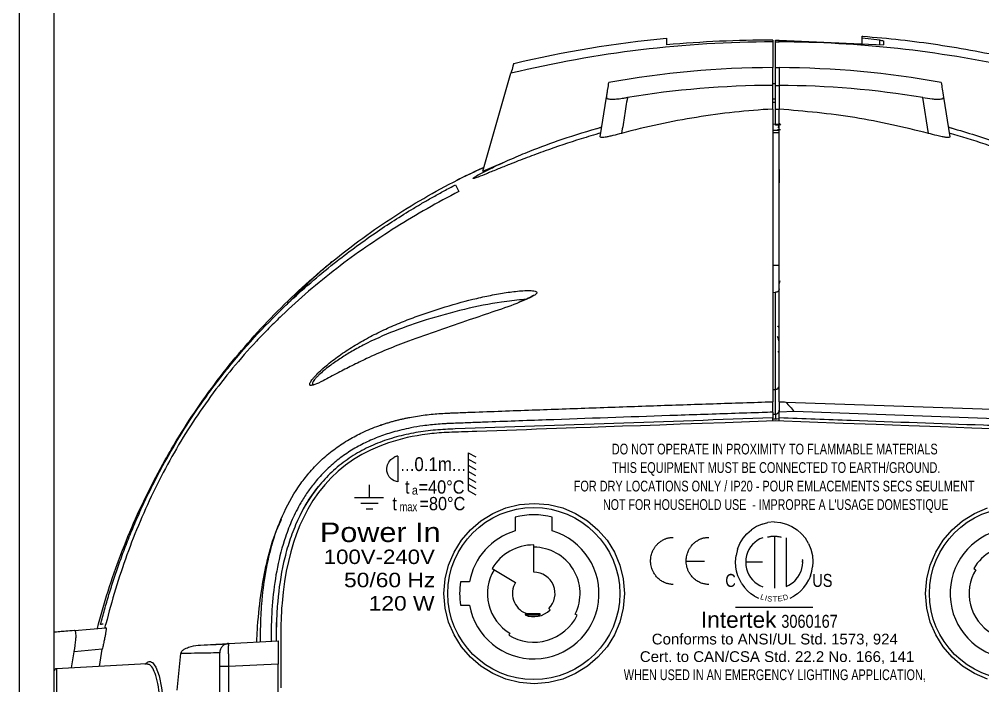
# Model space of a CAD drawing. Header units: inches. Extents: x 0.7 to 44.2, y 3.2 to 34.6.
# Drawn here: x 1 to 6.2, y 12.94 to 16.54 of the extents above; entities that cross this region are included whole.
import ezdxf

# ---------------------------------------------------------------- set-up
doc = ezdxf.new("R2010")
doc.units = ezdxf.units.IN
doc.header["$MEASUREMENT"] = 0
doc.layers.add('LABEL', color=2, linetype='Continuous')
doc.styles.add('Arial', font='arial.ttf')

msp = doc.modelspace()

# ---------------------------------------------------------------- linework, layer by layer
for p, q in [((0.9998, 18.7806), (0.9998, 11.9251)), ((1.1868, 18.7806), (1.1868, 12.6442)), ((5.6445, 16.4279), (5.5493, 16.4382)), ((5.5493, 16.4076), (5.5493, 16.4382)), ((5.0668, 16.4184), (5.0668, 16.2797)), ((5.0818, 16.4278), (5.1018, 16.4278)), ((5.0818, 16.4184), (5.1018, 16.4184)), ((5.0818, 16.2796), (5.0818, 16.4184)), ((5.1018, 16.4278), (5.6643, 16.4024)), ((5.1018, 16.4184), (5.1018, 16.4278)), ((5.6445, 16.4033), (5.6445, 16.4279)), ((5.0818, 16.2796), (5.1018, 16.2796)), ((3.5021, 15.7206), (3.6536, 16.2489)), ((5.0818, 16.1918), (5.0668, 16.1918)), ((5.0818, 16.1917), (5.0668, 16.1916)), ((5.0668, 16.0558), (5.0668, 16.1834)), ((5.0818, 16.1834), (5.1018, 16.1834)), ((5.0818, 16.0552), (5.0818, 16.1834)), ((5.1018, 16.1834), (5.1018, 16.0552)), ((4.1356, 15.9055), (4.1696, 16.1198)), ((5.0668, 16.1111), (5.0818, 16.1112)), ((5.0818, 16.0919), (5.0668, 16.0918)), ((5.9075, 15.9245), (5.8763, 16.1182)), ((5.9889, 16.1198), (6.0229, 15.9053)), ((5.0818, 16.0552), (5.1018, 16.0552)), ((5.0818, 15.974), (5.0818, 16.0552)), ((5.0668, 15.9751), (5.0818, 15.9752)), ((5.0818, 15.974), (5.1018, 15.9742)), ((5.1018, 15.9692), (5.0818, 15.969)), ((5.1036, 15.9784), (5.1053, 15.9761)), ((5.1099, 15.9681), (5.1051, 15.9764)), ((4.1198, 15.9513), (4.1441, 15.9592)), ((5.0668, 15.9421), (5.1018, 15.9424)), ((5.0668, 15.9421), (5.1018, 15.9424)), ((5.0668, 15.9286), (5.1018, 15.9289)), ((5.0668, 15.9286), (5.1018, 15.9289)), ((5.0939, 15.9459), (5.0931, 15.9423)), ((5.0939, 15.9459), (5.1088, 15.9459)), ((6.0144, 15.9591), (6.0339, 15.9527)), ((3.5021, 15.7206), (3.6209, 15.7706)), ((5.1018, 15.7294), (5.1018, 15.6579)), ((5.0668, 15.2127), (5.1018, 15.213)), ((5.106, 15.1282), (5.1018, 15.1139)), ((5.0668, 15.0662), (5.0821, 15.0665)), ((5.094, 14.7476), (5.0996, 14.7412)), ((2.5902, 14.5686), (2.5904, 14.5686)), ((5.0668, 14.5423), (5.0821, 14.5425)), ((5.0668, 14.4189), (5.0668, 14.4756)), ((5.1018, 14.4752), (5.1018, 14.4199)), ((5.0668, 14.4189), (5.0668, 14.3883)), ((5.0668, 14.409), (5.0821, 14.4092)), ((5.1823, 14.4225), (5.1018, 14.4199)), ((5.1018, 14.3879), (5.1018, 14.4199)), ((6.8324, 14.3632), (5.1823, 14.4225)), ((5.0668, 14.3712), (5.0668, 14.3883)), ((5.0668, 14.3754), (5.0668, 14.384)), ((5.0821, 14.3809), (5.0668, 14.3807)), ((5.1018, 14.3708), (5.1018, 14.3879)), ((2.9558, 14.35), (2.9497, 14.3497)), ((2.9497, 14.3483), (2.9497, 14.3497)), ((3.6768, 13.8531), (3.6768, 13.778)), ((3.8768, 13.778), (3.8768, 13.8531)), ((3.7768, 13.69), (3.7768, 13.7025)), ((3.7768, 13.555), (3.7768, 13.69)), ((3.5517, 13.5751), (3.5624, 13.5686)), ((3.552, 13.5757), (3.6785, 13.4997)), ((6.1517, 13.5751), (6.1624, 13.5686)), ((3.4298, 13.5025), (3.3817, 13.5025)), ((3.3817, 13.3775), (3.4298, 13.3775)), ((3.7333, 13.3335), (3.7298, 13.3242)), ((3.7301, 13.325), (3.8118, 13.325)), ((3.8118, 13.33), (3.732, 13.33)), ((3.8118, 13.325), (3.8118, 13.33)), ((3.8648, 13.3512), (3.8577, 13.3583)), ((4.0115, 13.3226), (4.0004, 13.3282)), ((1.297, 13.2404), (1.4668, 13.2552)), ((1.4668, 13.2552), (1.4621, 13.2548)), ((3.6481, 13.2256), (3.6417, 13.2149)), ((2.1147, 13.1673), (2.1156, 13.1675)), ((2.1291, 13.1702), (2.3968, 13.1842)), ((1.282, 13.0384), (1.2961, 13.1257)), ((1.4481, 13.1394), (1.2961, 13.1257)), ((1.4327, 13.0463), (1.4481, 13.1394)), ((1.8512, 12.9179), (1.8726, 13.1164)), ((1.6873, 13.0596), (1.201, 13.0341)), ((1.6776, 13.0591), (1.6897, 13.0673)), ((2.3968, 13.0594), (2.1291, 13.0453)), ((2.3968, 11.5574), (2.3968, 13.0594)), ((1.201, 13.0341), (1.201, 12.3084)), ((2.0818, 11.5715), (2.0818, 13.0453)), ((2.1291, 13.0453), (2.1291, 11.5715))]:
    msp.add_line(p, q)
at = {"flags": 128}
msp.add_lwpolyline([(1.7186, 13.0669), (1.7377, 13.0418), (1.7543, 12.9952), (1.7674, 12.9308), (1.778, 12.8466), (1.7857, 12.7496), (1.7914, 12.6371), (1.7949, 12.5184), (1.7968, 12.3903), (1.7971, 12.3084)], dxfattribs=at)
for centre in [(3.7768, 13.44), (6.3768, 13.44)]:
    msp.add_circle(centre, 0.4645)
for centre, radius, start, end in [((5.0768, 10.3584), 6.06, 90.09455, 103.58244), ((5.0818, 10.3584), 6.06, 77.66405, 89.8109), ((5.0768, 11.3084), 4.9713, 90.1153, 100.3684), ((5.0818, 11.3084), 4.9713, 79.6316, 89.7695), ((5.0768, 11.3084), 4.875, 90.1175, 99.3799), ((5.0818, 11.3084), 4.875, 80.6201, 89.7649), ((5.082, 14.5623), 0.0197, 270.2662, 359.2816), ((5.5988, 14.3951), 0.5169, 178.4316, 181.5684), ((3.7768, 13.44), 0.425, 76.391, 103.609), ((3.7768, 13.44), 0.3525, 190.2128, 73.5196), ((3.7768, 13.44), 0.3525, 106.4804, 169.7872), ((6.3768, 13.44), 0.3525, 106.4804, 349.7872), ((3.7768, 13.44), 0.2625, 90, 148.8766), ((3.7768, 13.44), 0.25, 333.4349, 90), ((6.3768, 13.44), 0.2625, 90, 149.0362), ((3.7768, 13.44), 0.2625, 148.8766, 149.0362), ((3.7768, 13.44), 0.25, 149.0362, 239.0362), ((3.7768, 13.44), 0.115, 314.727, 90), ((6.3768, 13.44), 0.25, 149.0362, 239.0362), ((3.7768, 13.44), 0.4, 171.0107, 188.9893), ((3.7768, 13.44), 0.115, 148.7182, 247.8194), ((3.7768, 13.44), 0.2625, 239.0362, 333.4349), ((3.7768, 13.44), 0.125, 247.9139, 314.7488), ((1.2018, 13.0192), 0.015, 93, 180)]:
    msp.add_arc(centre, radius, start, end)
for points in [[(3.6688, 16.3021), (3.9407, 16.3667), (4.2158, 16.4124), (4.4943, 16.4392)], [(5.0668, 16.4278), (4.8755, 16.4282), (4.6846, 16.4198), (4.4943, 16.4024)], [(5.0668, 16.4278), (5.0668, 16.4249), (5.0668, 16.4218), (5.0668, 16.4184)], [(3.3546, 15.6469), (3.359, 15.6384), (3.3651, 15.6264), (3.3731, 15.6106)], [(2.9497, 14.3483), (2.9517, 14.3489), (2.9538, 14.3495), (2.9558, 14.35)], [(2.9497, 14.3498), (2.9502, 14.3498), (2.9508, 14.3498), (2.9513, 14.3498)], [(1.4668, 13.2756), (1.467, 13.2756), (1.4671, 13.2756), (1.4673, 13.2757)]]:
    msp.add_open_spline(points, degree=3)
for points, knots in [([(4.4943, 16.4392), (4.4943, 16.4375), (4.4943, 16.4348), (4.4943, 16.4238), (4.4943, 16.4154), (4.4943, 16.4024)], [0, 0, 0, 0, 0.5, 0.5, 1, 1, 1, 1]), ([(5.5493, 16.4382), (5.5493, 16.4413), (5.5493, 16.4468), (5.5493, 16.4484), (5.5493, 16.4492)], [0, 0, 0, 0, 0.568639, 1, 1, 1, 1]), ([(5.5493, 16.4492), (5.5507, 16.449), (5.6876, 16.4385), (5.9602, 16.4094), (6.2274, 16.3572), (6.3613, 16.3311)], [0, 0, 0, 0, 0.005481, 0.501597, 1, 1, 1, 1]), ([(5.0818, 16.4184), (5.0818, 16.4202), (5.0818, 16.4234), (5.0818, 16.4265), (5.0818, 16.4278)], [0, 0, 0, 0, 0.571235, 1, 1, 1, 1]), ([(5.6445, 16.4279), (5.6476, 16.4275), (5.6537, 16.4267), (5.6603, 16.4256), (5.6638, 16.4246), (5.6641, 16.4242), (5.6643, 16.424)], [0, 0, 0, 0, 0.2753246, 0.5506821, 0.825326, 1, 1, 1, 1]), ([(5.6643, 16.424), (5.6643, 16.4237), (5.6643, 16.4179), (5.6643, 16.4099), (5.6643, 16.4024)], [0, 0, 0, 0, 0.060514, 1, 1, 1, 1]), ([(3.6688, 16.3021), (3.6686, 16.3011), (3.6682, 16.2997), (3.6668, 16.295), (3.6658, 16.2916), (3.6619, 16.2778), (3.6579, 16.2639), (3.6536, 16.2489)], [0, 0, 0, 0, 0.25, 0.25, 0.5, 0.5, 1, 1, 1, 1]), ([(5.0668, 16.1834), (5.0668, 16.1894), (5.0668, 16.1947), (5.0668, 16.2049), (5.0668, 16.2096), (5.0668, 16.2232), (5.0668, 16.2313), (5.0668, 16.2544), (5.0668, 16.2677), (5.0668, 16.2797)], [0, 0, 0, 0, 0.125, 0.125, 0.25, 0.25, 0.5, 0.5, 1, 1, 1, 1]), ([(5.0818, 16.1834), (5.0818, 16.1918), (5.0818, 16.2091), (5.0818, 16.2292), (5.0818, 16.2477), (5.0818, 16.2645), (5.0818, 16.2745), (5.0818, 16.2796)], [0, 0, 0, 0, 0.19312, 0.395018, 0.594473, 0.791682, 1, 1, 1, 1]), ([(5.1018, 16.2796), (5.1018, 16.2673), (5.1018, 16.2427), (5.1018, 16.2032), (5.1018, 16.1834)], [0, 0, 0, 0, 0.49969, 1, 1, 1, 1]), ([(4.1696, 16.1198), (4.1709, 16.1283), (4.1721, 16.136), (4.1744, 16.1505), (4.1755, 16.1573), (4.1786, 16.1765), (4.1804, 16.188), (4.182, 16.1985)], [0, 0, 0, 0, 0.25, 0.25, 0.5, 0.5, 1, 1, 1, 1]), ([(5.9765, 16.1985), (5.9782, 16.1877), (5.9816, 16.166), (5.9865, 16.1352), (5.9889, 16.1198)], [0, 0, 0, 0, 0.499821, 1, 1, 1, 1]), ([(4.1696, 16.1198), (4.1695, 16.1193), (4.1694, 16.1182), (4.1698, 16.1166), (4.1706, 16.1152), (4.1718, 16.114), (4.1746, 16.1121), (4.1805, 16.1101), (4.1918, 16.109), (4.2043, 16.109), (4.2168, 16.1096), (4.2309, 16.1109), (4.2466, 16.1128), (4.2639, 16.1153), (4.2759, 16.1172), (4.2822, 16.1182)], [0, 0, 0, 0, 0.054577, 0.10661, 0.156268, 0.203738, 0.24922, 0.381204, 0.499535, 0.575917, 0.651825, 0.730103, 0.813098, 0.902616, 1, 1, 1, 1]), ([(4.2822, 16.1182), (4.277, 16.0857), (4.2666, 16.0211), (4.2562, 15.9566), (4.251, 15.9246)], [0, 0, 0, 0, 0.5047606, 1, 1, 1, 1]), ([(5.8763, 16.1182), (5.8938, 16.1155), (5.919, 16.1115), (5.9483, 16.1091), (5.9653, 16.1088), (5.9779, 16.1101), (5.9881, 16.1135), (5.9886, 16.1173), (5.9889, 16.1198)], [0, 0, 0, 0, 0.268825, 0.385121, 0.499196, 0.617817, 0.750134, 1, 1, 1, 1]), ([(5.0668, 16.0558), (4.9283, 16.0481), (4.7911, 16.033), (4.5193, 15.989), (4.3846, 15.9601), (4.251, 15.9246)], [0, 0, 0, 0, 0.5, 0.5, 1, 1, 1, 1]), ([(5.0668, 16.0558), (5.0668, 16.0432), (5.0668, 16.0279), (5.0668, 15.9919), (5.0668, 15.9712), (5.0668, 15.901), (5.0668, 15.8433), (5.0668, 15.7421), (5.0668, 15.706), (5.0668, 15.6293), (5.0668, 15.5888), (5.0668, 15.4626), (5.0668, 15.3717), (5.0668, 15.1861), (5.0668, 15.0914), (5.0668, 14.9559), (5.0668, 14.9119), (5.0668, 14.8277), (5.0668, 14.7877), (5.0668, 14.7133), (5.0668, 14.6789), (5.0668, 14.617), (5.0668, 14.5896), (5.0668, 14.5427), (5.0668, 14.5233), (5.0668, 14.4929), (5.0668, 14.4821), (5.0668, 14.4756)], [0, 0, 0, 0, 0.0625, 0.0625, 0.125, 0.125, 0.25, 0.25, 0.3125, 0.3125, 0.375, 0.375, 0.5, 0.5, 0.625, 0.625, 0.6875, 0.6875, 0.75, 0.75, 0.8125, 0.8125, 0.875, 0.875, 0.9375, 0.9375, 1, 1, 1, 1]), ([(5.9075, 15.9245), (5.7756, 15.9563), (5.5103, 16.0203), (5.2384, 16.0435), (5.1018, 16.0552)], [0, 0, 0, 0, 0.497473, 1, 1, 1, 1]), ([(5.1018, 14.4752), (5.1018, 14.4846), (5.1018, 14.5032), (5.1018, 14.5663), (5.1018, 14.654), (5.1018, 14.7745), (5.1018, 14.9276), (5.1018, 15.108), (5.1018, 15.2937), (5.1018, 15.4729), (5.1018, 15.6386), (5.1018, 15.7845), (5.1018, 15.9033), (5.1018, 15.9971), (5.1018, 16.0358), (5.1018, 16.0552)], [0, 0, 0, 0, 0.064221, 0.128446, 0.193714, 0.258994, 0.341371, 0.42379, 0.506214, 0.588575, 0.670941, 0.75326, 0.83549, 0.917776, 1, 1, 1, 1]), ([(5.0818, 15.969), (5.0818, 15.9692), (5.0818, 15.9694), (5.0818, 15.9704), (5.0818, 15.9717), (5.0818, 15.973), (5.0818, 15.9738), (5.0818, 15.974)], [0, 0, 0, 0, 0.2288315, 0.4576628, 0.6864989, 0.9153437, 1, 1, 1, 1]), ([(5.0981, 15.9712), (5.098, 15.9683), (5.0978, 15.9632), (5.0964, 15.9566), (5.0959, 15.9538)], [0, 0, 0, 0, 0.57885, 1, 1, 1, 1]), ([(3.4511, 15.683), (3.4519, 15.6839), (3.4537, 15.6861), (3.4722, 15.6974), (3.5101, 15.718), (3.5754, 15.7504), (3.6588, 15.7885), (3.7791, 15.8386), (3.9408, 15.899), (4.0724, 15.9377), (4.1441, 15.9587)], [0, 0, 0, 0, 0.028518, 0.070765, 0.149564, 0.244527, 0.371219, 0.500702, 0.728092, 1, 1, 1, 1]), ([(4.139, 15.927), (4.1035, 15.9165), (4.002, 15.8864), (3.8688, 15.8412), (3.7405, 15.7938), (3.6558, 15.7609), (3.5838, 15.732), (3.5246, 15.7078), (3.4798, 15.6899), (3.455, 15.681), (3.4522, 15.6813), (3.4512, 15.6814)], [0, 0, 0, 0, 0.135994, 0.387975, 0.515972, 0.645059, 0.732853, 0.822177, 0.912722, 0.970157, 1, 1, 1, 1]), ([(4.251, 15.9246), (4.2353, 15.9205), (4.2198, 15.9164), (4.1969, 15.9108), (4.1894, 15.909), (4.1754, 15.906), (4.1688, 15.9047), (4.1576, 15.9028), (4.1529, 15.9021), (4.1454, 15.9016), (4.1426, 15.9016), (4.1365, 15.9024), (4.1353, 15.9037), (4.1356, 15.9055)], [0, 0, 0, 0, 0.25, 0.25, 0.375, 0.375, 0.5, 0.5, 0.625, 0.625, 0.75, 0.75, 1, 1, 1, 1]), ([(6.0229, 15.9053), (6.0221, 15.9034), (6.0209, 15.9007), (6.0028, 15.9021), (5.9808, 15.9061), (5.9479, 15.9138), (5.9225, 15.9205), (5.9075, 15.9245)], [0, 0, 0, 0, 0.30596, 0.450723, 0.596268, 0.76238, 1, 1, 1, 1]), ([(6.0144, 15.9589), (6.1013, 15.9331), (6.237, 15.8928), (6.4171, 15.8241), (6.5434, 15.77), (6.6405, 15.7235), (6.6993, 15.6925), (6.7295, 15.6748), (6.7424, 15.6664), (6.742, 15.6655), (6.7419, 15.6655)], [0, 0, 0, 0, 0.314225, 0.490847, 0.670153, 0.798166, 0.891176, 0.943231, 0.994911, 1, 1, 1, 1]), ([(6.7415, 15.6638), (6.7416, 15.6636), (6.7417, 15.6632), (6.7378, 15.664), (6.7256, 15.6677), (6.6825, 15.6848), (6.6067, 15.7167), (6.5071, 15.7575), (6.3755, 15.8088), (6.2127, 15.8678), (6.0842, 15.9069), (6.0195, 15.9265)], [0, 0, 0, 0, 0.007218, 0.015314, 0.05959, 0.131623, 0.258674, 0.393279, 0.530849, 0.763921, 1, 1, 1, 1]), ([(1.4214, 13.2513), (1.4563, 13.387), (1.4986, 13.52), (1.5976, 13.7806), (1.6543, 13.9083), (1.7344, 14.0644), (1.7509, 14.0955), (1.7848, 14.1572), (1.8023, 14.188), (1.8559, 14.2794), (1.8932, 14.339), (2.0096, 14.5142), (2.0931, 14.626), (2.2723, 14.8396), (2.3678, 14.9415), (2.5201, 15.0868), (2.5724, 15.134), (2.68, 15.2257), (2.7348, 15.2699), (2.9023, 15.3972), (3.018, 15.4754), (3.2572, 15.6187), (3.3807, 15.6838), (3.5083, 15.7422)], [0, 0, 0, 0, 0.125, 0.125, 0.25, 0.25, 0.28125, 0.28125, 0.3125, 0.3125, 0.375, 0.375, 0.5, 0.5, 0.625, 0.625, 0.6875, 0.6875, 0.75, 0.75, 0.875, 0.875, 1, 1, 1, 1]), ([(3.5071, 15.7396), (3.4716, 15.7236), (3.4116, 15.6965), (3.3766, 15.6785), (3.3624, 15.6712)], [0, 0, 0, 0, 0.591873, 1, 1, 1, 1]), ([(3.4512, 15.6814), (3.4502, 15.6812), (3.4482, 15.6807), (3.4501, 15.6822), (3.4511, 15.683)], [0, 0, 0, 0, 0.483002, 1, 1, 1, 1]), ([(1.4388, 13.2732), (1.4422, 13.2863), (1.4491, 13.3128), (1.4602, 13.3527), (1.4717, 13.3932), (1.4839, 13.4342), (1.4967, 13.4756), (1.5103, 13.5176), (1.5245, 13.5601), (1.5395, 13.6031), (1.5552, 13.6465), (1.5717, 13.6904), (1.5891, 13.7347), (1.6072, 13.7794), (1.6262, 13.8245), (1.6462, 13.8701), (1.667, 13.9161), (1.6888, 13.9624), (1.7268, 14.0404), (1.7874, 14.1562), (1.8799, 14.3142), (1.9959, 14.4889), (2.1794, 14.7303), (2.4139, 14.9819), (2.6829, 15.2151), (2.9114, 15.3833), (3.0745, 15.4883), (3.1807, 15.5513), (3.2358, 15.5829), (3.294, 15.615), (3.3341, 15.6362), (3.3546, 15.6469)], [0, 0, 0, 0, 0.012951, 0.026119, 0.0395, 0.053093, 0.0669, 0.080925, 0.095171, 0.109635, 0.124317, 0.139218, 0.154341, 0.169689, 0.185266, 0.201075, 0.21712, 0.233405, 0.249933, 0.299888, 0.357978, 0.424488, 0.499841, 0.646967, 0.751596, 0.838988, 0.917353, 0.936579, 0.956763, 0.977905, 1, 1, 1, 1]), ([(3.3731, 15.6106), (3.257, 15.5512), (3.144, 15.4869), (2.979, 15.3832), (2.9247, 15.3473), (2.8177, 15.2733), (2.765, 15.2349), (2.6101, 15.1157), (2.5113, 15.0312), (2.3938, 14.9187), (2.3706, 14.8959), (2.3248, 14.8496), (2.3022, 14.826), (2.2356, 14.7547), (2.1928, 14.706), (2.0691, 14.5569), (1.9931, 14.453), (1.8538, 14.2366), (1.7905, 14.1241), (1.7046, 13.9491), (1.6775, 13.8897), (1.6267, 13.7699), (1.603, 13.7095), (1.5367, 13.5264), (1.4992, 13.402), (1.4673, 13.2757)], [0, 0, 0, 0, 0.125, 0.125, 0.1875, 0.1875, 0.25, 0.25, 0.375, 0.375, 0.40625, 0.40625, 0.4375, 0.4375, 0.5, 0.5, 0.625, 0.625, 0.75, 0.75, 0.8125, 0.8125, 0.875, 0.875, 1, 1, 1, 1]), ([(2.6873, 15.2303), (2.6694, 15.2155), (2.63, 15.1828), (2.562, 15.1197), (2.4977, 15.0571), (2.4541, 15.0115), (2.4388, 14.9954)], [0, 0, 0, 0, 0.259009, 0.5705124, 0.8485837, 1, 1, 1, 1]), ([(5.1018, 15.0853), (5.1017, 15.084), (5.1015, 15.0807), (5.0992, 15.0755), (5.0948, 15.0706), (5.0888, 15.0673), (5.0843, 15.0668), (5.0821, 15.0665)], [0, 0, 0, 0, 0.131604, 0.348666, 0.565758, 0.78288, 1, 1, 1, 1]), ([(2.5674, 14.5722), (2.5686, 14.5765), (2.5715, 14.582), (2.5783, 14.5919), (2.581, 14.5954), (2.587, 14.6028), (2.5904, 14.6067), (2.6013, 14.6189), (2.6098, 14.6276), (2.6281, 14.6452), (2.638, 14.6542), (2.6592, 14.6724), (2.6704, 14.6817), (2.6934, 14.6998), (2.7053, 14.7087), (2.7417, 14.7352), (2.7673, 14.7524), (2.8199, 14.7854), (2.847, 14.8012), (2.9016, 14.831), (2.9291, 14.845), (2.9847, 14.8715), (3.0127, 14.8839), (3.0693, 14.9074), (3.0978, 14.9185), (3.155, 14.9399), (3.1838, 14.9502), (3.2412, 14.9697), (3.2699, 14.979), (3.3559, 15.0051), (3.413, 15.0206), (3.4981, 15.0405), (3.5264, 15.0466), (3.5828, 15.0575), (3.611, 15.0623), (3.6522, 15.0683), (3.6658, 15.07), (3.6926, 15.073), (3.7058, 15.0742), (3.7313, 15.0758), (3.7436, 15.0762), (3.7606, 15.0759), (3.7659, 15.0756), (3.7758, 15.0746), (3.7802, 15.0738), (3.784, 15.0727)], [0, 0, 0, 0, 0.03125, 0.03125, 0.046875, 0.046875, 0.0625, 0.0625, 0.09375, 0.09375, 0.125, 0.125, 0.15625, 0.15625, 0.1875, 0.1875, 0.25, 0.25, 0.3125, 0.3125, 0.375, 0.375, 0.4375, 0.4375, 0.5, 0.5, 0.5625, 0.5625, 0.625, 0.625, 0.75, 0.75, 0.8125, 0.8125, 0.875, 0.875, 0.90625, 0.90625, 0.9375, 0.9375, 0.96875, 0.96875, 0.984375, 0.984375, 1, 1, 1, 1]), ([(3.7746, 15.0498), (3.7747, 15.0499), (3.775, 15.0504), (3.7733, 15.0484), (3.768, 15.0448), (3.7549, 15.0376), (3.7321, 15.0268), (3.7107, 15.0182), (3.6969, 15.0127)], [0, 0, 0, 0, 0.0101743, 0.1005414, 0.2153988, 0.3687183, 0.5942325, 1, 1, 1, 1]), ([(3.784, 15.0727), (3.7872, 15.0714), (3.7937, 15.0688), (3.7941, 15.0622), (3.7857, 15.0531), (3.7576, 15.036), (3.7244, 15.0226), (3.7008, 15.013)], [0, 0, 0, 0, 0.12506, 0.250834, 0.363981, 0.548212, 1, 1, 1, 1]), ([(5.0821, 14.5425), (5.0821, 14.5716), (5.0821, 14.6297), (5.0821, 14.7373), (5.0821, 14.881), (5.0821, 14.9953), (5.0821, 15.0665)], [0, 0, 0, 0, 0.214856, 0.429518, 0.644445, 1, 1, 1, 1]), ([(3.7323, 15.0273), (3.7258, 15.027), (3.7023, 15.0258), (3.6592, 15.0214), (3.5568, 15.0075), (3.4016, 14.9764), (3.2078, 14.9225), (3.0239, 14.8598), (2.8872, 14.7989), (2.7897, 14.7451), (2.7284, 14.707), (2.6804, 14.6732), (2.6434, 14.6439), (2.6203, 14.6235), (2.6039, 14.6071), (2.5933, 14.5951), (2.5858, 14.5848), (2.582, 14.577), (2.5817, 14.5716), (2.5843, 14.5694), (2.5872, 14.5685), (2.5893, 14.5688), (2.5904, 14.5689)], [0, 0, 0, 0, 0.016294, 0.059035, 0.1020991, 0.2536363, 0.4077422, 0.5361744, 0.6666867, 0.7218469, 0.7709404, 0.8209797, 0.8508316, 0.8813827, 0.8996339, 0.9182494, 0.9356494, 0.9535647, 0.9699625, 0.9868556, 0.9935327, 1, 1, 1, 1]), ([(3.7008, 15.013), (3.7005, 15.0129), (3.6612, 14.9955), (3.5664, 14.9643), (3.4213, 14.9145), (3.2642, 14.8614), (3.1548, 14.8221), (3.1001, 14.8024)], [0, 0, 0, 0, 0.001416, 0.23028, 0.460136, 0.730067, 1, 1, 1, 1]), ([(5.0996, 14.8772), (5.0982, 14.8792), (5.0958, 14.8826), (5.0944, 14.8828), (5.0938, 14.8828)], [0, 0, 0, 0, 0.573295, 1, 1, 1, 1]), ([(5.0904, 14.8292), (5.0917, 14.8267), (5.0944, 14.8219), (5.0967, 14.8128), (5.0974, 14.8071), (5.0976, 14.8051)], [0, 0, 0, 0, 0.401437, 0.791694, 1, 1, 1, 1]), ([(3.1001, 14.8024), (3.0617, 14.7878), (2.9851, 14.7585), (2.8833, 14.7132), (2.795, 14.6701), (2.7146, 14.6283), (2.6452, 14.5912), (2.5964, 14.5669), (2.583, 14.5649), (2.5781, 14.5642)], [0, 0, 0, 0, 0.185602, 0.371024, 0.50727, 0.643276, 0.809324, 0.930761, 1, 1, 1, 1]), ([(2.5781, 14.5642), (2.5761, 14.5636), (2.566, 14.5609), (2.5668, 14.5672), (2.5674, 14.5722)], [0, 0, 0, 0, 0.206588, 1, 1, 1, 1]), ([(5.0821, 14.4092), (5.0821, 14.4125), (5.0821, 14.4278), (5.0821, 14.4662), (5.0821, 14.5171), (5.0821, 14.5425)], [0, 0, 0, 0, 0.1201906, 0.5601665, 1, 1, 1, 1]), ([(2.9513, 14.3498), (2.9579, 14.3521), (2.9709, 14.3565), (2.9906, 14.3625), (3.0102, 14.3682), (3.0298, 14.3735), (3.0493, 14.3784), (3.0687, 14.383), (3.088, 14.3872), (3.1285, 14.3952), (3.191, 14.405), (3.2615, 14.4117), (3.311, 14.4143), (3.3388, 14.4153), (3.3797, 14.4169), (3.5228, 14.4222), (3.7677, 14.4312), (4.0949, 14.4428), (4.4208, 14.4541), (4.745, 14.4651), (4.9598, 14.4721), (5.0668, 14.4756)], [0, 0, 0, 0, 0.009768, 0.01946, 0.029075, 0.038616, 0.048083, 0.057477, 0.066801, 0.076055, 0.115746, 0.156101, 0.176046, 0.185758, 0.195392, 0.233931, 0.388092, 0.541616, 0.696405, 0.848827, 1, 1, 1, 1]), ([(5.1018, 14.4752), (5.1051, 14.4751), (5.1169, 14.4747), (5.1287, 14.4743), (5.1372, 14.474)], [0, 0, 0, 0, 0.281163, 1, 1, 1, 1]), ([(5.1372, 14.474), (5.4201, 14.4643), (5.9858, 14.445), (6.5515, 14.4237), (6.8344, 14.4131)], [0, 0, 0, 0, 0.499991, 1, 1, 1, 1]), ([(5.1372, 14.474), (5.1449, 14.4656), (5.1606, 14.4488), (5.175, 14.4313), (5.1823, 14.4225)], [0, 0, 0, 0, 0.494315, 1, 1, 1, 1]), ([(5.0668, 14.4189), (5.0481, 14.4183), (4.9738, 14.4159), (4.7885, 14.4098), (4.3996, 14.3968), (4.0103, 14.3832), (3.677, 14.3712), (3.538, 14.366), (3.4275, 14.3619), (3.3651, 14.3596), (3.3236, 14.3581), (3.2958, 14.3568), (3.2475, 14.3536), (3.1841, 14.3468), (3.1019, 14.3331), (3.0203, 14.3135), (2.9351, 14.2849), (2.8577, 14.2508), (2.7841, 14.2093), (2.7265, 14.1685), (2.6833, 14.1322), (2.6422, 14.0936), (2.5987, 14.0456), (2.5549, 13.9871), (2.5128, 13.9203), (2.4719, 13.8398), (2.4271, 13.7243), (2.3901, 13.5826), (2.3662, 13.4158), (2.36, 13.2968), (2.3592, 13.2305), (2.3591, 13.2165), (2.3591, 13.2016), (2.3591, 13.1902), (2.3591, 13.1822)], [0, 0, 0, 0, 0.016171, 0.064202, 0.160265, 0.352391, 0.400904, 0.448453, 0.472605, 0.496483, 0.502486, 0.508486, 0.520467, 0.544389, 0.563538, 0.592415, 0.616802, 0.641163, 0.665385, 0.689713, 0.701987, 0.714194, 0.73843, 0.757814, 0.777327, 0.806609, 0.835668, 0.884243, 0.932816, 0.981065, 0.987094, 0.990109, 0.993124, 1, 1, 1, 1]), ([(5.0821, 14.4092), (5.0843, 14.4095), (5.0888, 14.41), (5.0947, 14.4136), (5.0991, 14.4188), (5.1014, 14.4245), (5.1017, 14.4282), (5.1018, 14.4297)], [0, 0, 0, 0, 0.209236, 0.420154, 0.63521, 0.855951, 1, 1, 1, 1]), ([(5.0668, 14.3883), (4.4956, 14.3682), (3.9244, 14.3483), (3.3354, 14.3278), (3.3175, 14.3273), (3.2819, 14.3254), (3.2641, 14.3241), (3.2109, 14.3194), (3.1755, 14.3148), (3.1052, 14.3026), (3.0701, 14.2949), (3.0009, 14.2758), (2.967, 14.2646), (2.901, 14.2381), (2.8688, 14.2229), (2.8064, 14.1882), (2.776, 14.1685), (2.7189, 14.1255), (2.692, 14.1021), (2.6543, 14.0641), (2.6422, 14.051), (2.6188, 14.0238), (2.6075, 14.0097), (2.5538, 13.9381), (2.5194, 13.8762), (2.4845, 13.7944), (2.4779, 13.7778), (2.4656, 13.7442), (2.4598, 13.7272), (2.4437, 13.6761), (2.4346, 13.6417), (2.4112, 13.538), (2.401, 13.4679), (2.3916, 13.3619), (2.3894, 13.3264), (2.3875, 13.2729), (2.3871, 13.2551), (2.3867, 13.2194), (2.3868, 13.2015), (2.3868, 13.1837)], [0, 0, 0, 0, 0.5, 0.5, 0.515625, 0.515625, 0.53125, 0.53125, 0.5625, 0.5625, 0.59375, 0.59375, 0.625, 0.625, 0.65625, 0.65625, 0.6875, 0.6875, 0.71875, 0.71875, 0.734375, 0.734375, 0.75, 0.75, 0.8125, 0.8125, 0.828125, 0.828125, 0.84375, 0.84375, 0.875, 0.875, 0.9375, 0.9375, 0.96875, 0.96875, 0.984375, 0.984375, 1, 1, 1, 1]), ([(5.1018, 14.3853), (5.1007, 14.3848), (5.0945, 14.3822), (5.0877, 14.3815), (5.0821, 14.3809)], [0, 0, 0, 0, 0.176534, 1, 1, 1, 1]), ([(7.7717, 13.1837), (7.7712, 13.2401), (7.7701, 13.3534), (7.7503, 13.5284), (7.7099, 13.7079), (7.6458, 13.8669), (7.5644, 13.9966), (7.4761, 14.0958), (7.3704, 14.1786), (7.2418, 14.2474), (7.089, 14.2972), (6.9163, 14.3246), (6.7391, 14.329), (6.5013, 14.3381), (6.085, 14.3525), (5.5987, 14.3701), (5.2313, 14.3833), (5.1018, 14.3879)], [0, 0, 0, 0, 0.049612, 0.099523, 0.154558, 0.210928, 0.249291, 0.288686, 0.327086, 0.366656, 0.416409, 0.467556, 0.519832, 0.572145, 0.676771, 0.886022, 1, 1, 1, 1]), ([(2.3023, 13.1792), (2.3023, 13.1908), (2.3023, 13.2184), (2.3027, 13.2581), (2.3044, 13.3143), (2.3099, 13.4117), (2.3271, 13.5534), (2.3654, 13.7203), (2.4261, 13.8835), (2.4981, 14.0087), (2.572, 14.1023), (2.6341, 14.1661), (2.705, 14.2242), (2.7775, 14.2717), (2.8558, 14.3129), (2.9134, 14.3366), (2.9465, 14.3482), (2.9497, 14.3493)], [0, 0, 0, 0, 0.024152, 0.057597, 0.08271, 0.141443, 0.261206, 0.380007, 0.497924, 0.623321, 0.679355, 0.746414, 0.808597, 0.870212, 0.926945, 0.992955, 1, 1, 1, 1]), ([(2.536, 13.8996), (2.539, 13.9055), (2.5616, 13.9499), (2.5902, 13.9868), (2.615, 14.0188)], [0, 0, 0, 0, 0.133607, 1, 1, 1, 1]), ([(2.2812, 13.1777), (2.2828, 13.2062), (2.2883, 13.3024), (2.3035, 13.4446), (2.3352, 13.6102), (2.3697, 13.7412), (2.4032, 13.8148), (2.4153, 13.8415)], [0, 0, 0, 0, 0.112406, 0.380677, 0.607418, 0.857593, 1, 1, 1, 1]), ([(1.4531, 13.2744), (1.449, 13.2741), (1.4432, 13.2735), (1.4397, 13.2732), (1.4388, 13.2732)], [0, 0, 0, 0, 0.728111, 1, 1, 1, 1]), ([(1.4662, 13.2755), (1.4648, 13.2706), (1.4628, 13.2639), (1.4613, 13.257), (1.4609, 13.2551)], [0, 0, 0, 0, 0.720901, 1, 1, 1, 1]), ([(2.3877, 13.1837), (2.3875, 13.212), (2.3872, 13.2542), (2.39, 13.297), (2.3909, 13.3112)], [0, 0, 0, 0, 0.668912, 1, 1, 1, 1]), ([(1.297, 13.2404), (1.2808, 13.239), (1.2484, 13.2361), (1.2158, 13.2333), (1.1932, 13.2313), (1.1877, 13.2308), (1.1868, 13.2307)], [0, 0, 0, 0, 0.294375, 0.589132, 0.930896, 1, 1, 1, 1]), ([(1.2961, 13.1257), (1.2966, 13.1285), (1.2975, 13.134), (1.2988, 13.1421), (1.3, 13.1499), (1.3012, 13.1574), (1.3032, 13.1721), (1.3056, 13.1932), (1.3065, 13.2147), (1.3055, 13.2286), (1.3036, 13.2353), (1.3015, 13.2387), (1.2994, 13.2403), (1.2978, 13.2403), (1.297, 13.2404)], [0, 0, 0, 0, 0.042898, 0.08426, 0.124172, 0.162733, 0.200055, 0.353456, 0.49992, 0.618289, 0.750401, 0.827496, 0.910411, 1, 1, 1, 1]), ([(1.4668, 13.2552), (1.4678, 13.2553), (1.4685, 13.254), (1.4685, 13.2479), (1.4684, 13.2451), (1.4678, 13.2396), (1.4675, 13.2376), (1.4669, 13.233), (1.4665, 13.2304), (1.4651, 13.2222), (1.464, 13.2159), (1.4613, 13.2019), (1.4598, 13.1945), (1.4566, 13.1792), (1.4549, 13.1713), (1.4515, 13.1554), (1.4498, 13.1474), (1.4481, 13.1394)], [0, 0, 0, 0, 0.25, 0.25, 0.375, 0.375, 0.4375, 0.4375, 0.5, 0.5, 0.625, 0.625, 0.75, 0.75, 0.875, 0.875, 1, 1, 1, 1]), ([(1.8726, 13.1164), (1.8728, 13.1177), (1.8731, 13.1189), (1.8737, 13.1209), (1.874, 13.1216), (1.875, 13.1238), (1.8756, 13.1248), (1.8775, 13.1277), (1.8787, 13.1291), (1.8823, 13.133), (1.8847, 13.1349), (1.8916, 13.1399), (1.8961, 13.1424), (1.9096, 13.1488), (1.9184, 13.1517), (1.9446, 13.1586), (1.9618, 13.1608), (1.9787, 13.1616)], [0, 0, 0, 0, 0.007812, 0.007812, 0.015625, 0.015625, 0.03125, 0.03125, 0.0625, 0.0625, 0.125, 0.125, 0.25, 0.25, 0.5, 0.5, 1, 1, 1, 1]), ([(1.9787, 13.1616), (2.0041, 13.1627), (2.0278, 13.1638), (2.0683, 13.166), (2.0851, 13.167), (2.1099, 13.1686), (2.118, 13.1692), (2.1277, 13.17), (2.1294, 13.1702), (2.1291, 13.1702)], [0, 0, 0, 0, 0.25, 0.25, 0.5, 0.5, 0.75, 0.75, 1, 1, 1, 1]), ([(2.0591, 13.1655), (2.0613, 13.1657), (2.085, 13.1668), (2.1056, 13.1679), (2.1242, 13.169)], [0, 0, 0, 0, 0.094058, 1, 1, 1, 1]), ([(2.1291, 13.1702), (2.1228, 13.1698), (2.1166, 13.1683), (2.1051, 13.163), (2.0998, 13.1592), (2.0911, 13.1501), (2.0877, 13.1446), (2.083, 13.1329), (2.0818, 13.1266), (2.0818, 13.1202)], [0, 0, 0, 0, 0.25, 0.25, 0.5, 0.5, 0.75, 0.75, 1, 1, 1, 1]), ([(2.1291, 13.1702), (2.129, 13.1702), (2.1287, 13.1685), (2.1284, 13.1614), (2.1283, 13.1582), (2.1281, 13.1499), (2.1281, 13.1449), (2.1281, 13.133), (2.1281, 13.1261), (2.1283, 13.1114), (2.1284, 13.1035), (2.1287, 13.0793), (2.129, 13.0622), (2.1291, 13.0453)], [0, 0, 0, 0, 0.25, 0.25, 0.375, 0.375, 0.5, 0.5, 0.625, 0.625, 0.75, 0.75, 1, 1, 1, 1]), ([(2.3968, 13.1842), (2.3968, 13.1841), (2.3968, 13.1841), (2.3968, 13.1834), (2.3968, 13.1823), (2.3968, 13.1808), (2.3968, 13.1789), (2.3968, 13.1765), (2.3968, 13.1737), (2.3968, 13.1704), (2.3968, 13.1667), (2.3968, 13.1626), (2.3968, 13.158), (2.3968, 13.153), (2.3968, 13.1476), (2.3968, 13.1417), (2.3968, 13.1354), (2.3968, 13.1287), (2.3968, 13.1215), (2.3968, 13.1139), (2.3968, 13.1059), (2.3968, 13.0974), (2.3968, 13.0885), (2.3968, 13.0792), (2.3968, 13.0694), (2.3968, 13.0628), (2.3968, 13.0594)], [0, 0, 0, 0, 0.050284, 0.098526, 0.144832, 0.189324, 0.232139, 0.273432, 0.313373, 0.352151, 0.389974, 0.427064, 0.463657, 0.5, 0.536342, 0.572936, 0.610026, 0.647849, 0.686627, 0.726568, 0.76786, 0.810676, 0.855168, 0.901474, 0.949715, 1, 1, 1, 1]), ([(2.0814, 13.1202), (2.0806, 13.1202), (2.0786, 13.1202), (2.049, 13.1192), (1.9961, 13.1181), (1.9414, 13.1172), (1.8975, 13.1167), (1.8726, 13.1164)], [0, 0, 0, 0, 0.192174, 0.496625, 0.648773, 0.801035, 1, 1, 1, 1]), ([(2.0818, 13.0453), (2.0818, 13.0557), (2.0818, 13.0661), (2.0818, 13.0812), (2.0818, 13.0861), (2.0818, 13.0956), (2.0818, 13.1), (2.0818, 13.1073), (2.0818, 13.1102), (2.0818, 13.1145), (2.0818, 13.1161), (2.0818, 13.1195), (2.0818, 13.1202), (2.0818, 13.1202)], [0, 0, 0, 0, 0.25, 0.25, 0.375, 0.375, 0.5, 0.5, 0.625, 0.625, 0.75, 0.75, 1, 1, 1, 1]), ([(1.7832, 12.3084), (1.7832, 12.3353), (1.783, 12.4038), (1.7814, 12.5135), (1.7779, 12.632), (1.7724, 12.7424), (1.7647, 12.8393), (1.7543, 12.9219), (1.7412, 12.9866), (1.7248, 13.032), (1.7068, 13.0575), (1.6928, 13.0579), (1.6867, 13.0581)], [0, 0, 0, 0, 0.0675008, 0.171981, 0.2794949, 0.383922, 0.4913903, 0.5956309, 0.7028999, 0.8071273, 0.9143439, 1, 1, 1, 1]), ([(1.6897, 13.0673), (1.6917, 13.0688), (1.7023, 13.0766), (1.7113, 13.0712), (1.7186, 13.0669)], [0, 0, 0, 0, 0.19106, 1, 1, 1, 1]), ([(2.1291, 13.0453), (2.1228, 13.0453), (2.1166, 13.0453), (2.1051, 13.0453), (2.0998, 13.0453), (2.0911, 13.0453), (2.0877, 13.0453), (2.083, 13.0453), (2.0818, 13.0453), (2.0818, 13.0453)], [0, 0, 0, 0, 0.25, 0.25, 0.5, 0.5, 0.75, 0.75, 1, 1, 1, 1])]:
    msp.add_open_spline(points, degree=3, knots=knots)
at = {"layer": 'LABEL'}
for p, q in [((3.4224, 14.1994), (3.4224, 13.9963)), ((3.4224, 14.1994), (3.4637, 14.1772)), ((3.4224, 14.1661), (3.4637, 14.1434)), ((3.4224, 14.1326), (3.4637, 14.1098)), ((3.4637, 14.0762), (3.4224, 14.099)), ((3.4224, 14.0644), (3.4637, 14.0416)), ((2.888, 14.0274), (2.888, 13.9559)), ((3.4224, 14.0298), (3.4637, 14.0071)), ((3.4224, 13.9963), (3.4637, 13.9736)), ((2.9666, 13.9559), (2.8094, 13.9559)), ((2.9372, 13.9269), (2.8434, 13.9269)), ((2.872, 13.898), (2.9086, 13.898)), ((4.9273, 13.7632), (4.9516, 13.7848)), ((4.9789, 13.8023), (4.9516, 13.7848)), ((5.0089, 13.8154), (4.9789, 13.8023)), ((5.0089, 13.8154), (5.041, 13.8235)), ((5.0748, 13.8263), (5.041, 13.8235)), ((5.0748, 13.8263), (5.1086, 13.8235)), ((5.1086, 13.8235), (5.1407, 13.8154)), ((5.1407, 13.8154), (5.1707, 13.8023)), ((5.1707, 13.8023), (5.198, 13.7848)), ((5.2223, 13.7632), (5.198, 13.7848)), ((4.4719, 13.7279), (4.4751, 13.7296)), ((4.4751, 13.7296), (4.4789, 13.7315)), ((4.4789, 13.7315), (4.4825, 13.7332)), ((4.4825, 13.7332), (4.486, 13.7348)), ((4.486, 13.7348), (4.4896, 13.7362)), ((4.4896, 13.7362), (4.4925, 13.7372)), ((4.4925, 13.7372), (4.495, 13.7381)), ((4.495, 13.7381), (4.4986, 13.7392)), ((4.4986, 13.7392), (4.502, 13.74)), ((4.502, 13.74), (4.5058, 13.7406)), ((4.5058, 13.7406), (4.5096, 13.7414)), ((4.5096, 13.7414), (4.5134, 13.7421)), ((4.5134, 13.7421), (4.5171, 13.7426)), ((4.5171, 13.7426), (4.5195, 13.7429)), ((4.5195, 13.7429), (4.5222, 13.7432)), ((4.5222, 13.7432), (4.5248, 13.7433)), ((4.5248, 13.7433), (4.5275, 13.7433)), ((4.5275, 13.7433), (4.5299, 13.7431)), ((4.6636, 13.7279), (4.6669, 13.7296)), ((4.6669, 13.7296), (4.6706, 13.7315)), ((4.6706, 13.7315), (4.6741, 13.7332)), ((4.6741, 13.7332), (4.6778, 13.7348)), ((4.6778, 13.7348), (4.6814, 13.7362)), ((4.6814, 13.7362), (4.6842, 13.7372)), ((4.6842, 13.7372), (4.6868, 13.7381)), ((4.6868, 13.7381), (4.6904, 13.7392)), ((4.6904, 13.7392), (4.6938, 13.7399)), ((4.6938, 13.7399), (4.6976, 13.7407)), ((4.6976, 13.7407), (4.7013, 13.7414)), ((4.7013, 13.7414), (4.7051, 13.7421)), ((4.7051, 13.7421), (4.7089, 13.7426)), ((4.7089, 13.7426), (4.7113, 13.7429)), ((4.7113, 13.7429), (4.7139, 13.7432)), ((4.7139, 13.7432), (4.7166, 13.7433)), ((4.7166, 13.7433), (4.7192, 13.7433)), ((4.7192, 13.7433), (4.7217, 13.7431)), ((4.8895, 13.7099), (4.9064, 13.7381)), ((4.9064, 13.7381), (4.9273, 13.7632)), ((4.9977, 13.7348), (4.9831, 13.7264)), ((5.0133, 13.7413), (4.9977, 13.7348)), ((5.0419, 13.7444), (5.0384, 13.7435)), ((5.0453, 13.7452), (5.0419, 13.7444)), ((5.0488, 13.746), (5.0453, 13.7452)), ((5.0523, 13.7466), (5.0488, 13.746)), ((5.0559, 13.7472), (5.0523, 13.7466)), ((5.0595, 13.7476), (5.0559, 13.7472)), ((5.0631, 13.748), (5.0595, 13.7476)), ((5.0667, 13.7482), (5.0631, 13.748)), ((5.0704, 13.7484), (5.0667, 13.7482)), ((5.0741, 13.7484), (5.0704, 13.7484)), ((5.0782, 13.7484), (5.0741, 13.7484)), ((5.0757, 13.7484), (5.0757, 13.4698)), ((5.0823, 13.7482), (5.0782, 13.7484)), ((5.0864, 13.7479), (5.0823, 13.7482)), ((5.0904, 13.7475), (5.0864, 13.7479)), ((5.0944, 13.7469), (5.0904, 13.7475)), ((5.0984, 13.7462), (5.0944, 13.7469)), ((5.1023, 13.7454), (5.0984, 13.7462)), ((5.1061, 13.7445), (5.1023, 13.7454)), ((5.11, 13.7435), (5.1061, 13.7445)), ((5.1137, 13.7424), (5.11, 13.7435)), ((5.1388, 13.74), (5.1388, 13.4783)), ((5.2432, 13.7381), (5.2223, 13.7632)), ((5.2601, 13.7099), (5.2432, 13.7381)), ((4.4222, 13.676), (4.4246, 13.6801)), ((4.4246, 13.6801), (4.4266, 13.6839)), ((4.4266, 13.6839), (4.4287, 13.6871)), ((4.4287, 13.6871), (4.4306, 13.6898)), ((4.4306, 13.6898), (4.4322, 13.6923)), ((4.4322, 13.6923), (4.4344, 13.6952)), ((4.4344, 13.6952), (4.4365, 13.6979)), ((4.4365, 13.6979), (4.4407, 13.7029)), ((4.4407, 13.7029), (4.444, 13.7064)), ((4.444, 13.7064), (4.4472, 13.7096)), ((4.4472, 13.7096), (4.4506, 13.7127)), ((4.4506, 13.7127), (4.4537, 13.7154)), ((4.4537, 13.7154), (4.4567, 13.7178)), ((4.4567, 13.7178), (4.4603, 13.7205)), ((4.4603, 13.7205), (4.4633, 13.7226)), ((4.4633, 13.7226), (4.4678, 13.7254)), ((4.4678, 13.7254), (4.4719, 13.7279)), ((4.614, 13.676), (4.6163, 13.6801)), ((4.6163, 13.6801), (4.6184, 13.6839)), ((4.6184, 13.6839), (4.6205, 13.6871)), ((4.6205, 13.6871), (4.6223, 13.6898)), ((4.6223, 13.6898), (4.6239, 13.6924)), ((4.6239, 13.6924), (4.6262, 13.6952)), ((4.6262, 13.6952), (4.6283, 13.6979)), ((4.6283, 13.6979), (4.6325, 13.7029)), ((4.6325, 13.7029), (4.6358, 13.7064)), ((4.6358, 13.7064), (4.639, 13.7096)), ((4.639, 13.7096), (4.6423, 13.7127)), ((4.6423, 13.7127), (4.6454, 13.7154)), ((4.6454, 13.7154), (4.6485, 13.7178)), ((4.6485, 13.7178), (4.6521, 13.7205)), ((4.6521, 13.7205), (4.6551, 13.7226)), ((4.6551, 13.7226), (4.6595, 13.7254)), ((4.6595, 13.7254), (4.6636, 13.7279)), ((4.8768, 13.679), (4.8689, 13.6458)), ((4.8768, 13.679), (4.8895, 13.7099)), ((4.9471, 13.6914), (4.9382, 13.6769)), ((4.9577, 13.7046), (4.9471, 13.6914)), ((4.9697, 13.7163), (4.9577, 13.7046)), ((4.9831, 13.7264), (4.9697, 13.7163)), ((5.2601, 13.7099), (5.2728, 13.679)), ((5.2728, 13.679), (5.2807, 13.6458)), ((4.4079, 13.622), (4.4082, 13.6279)), ((4.4082, 13.6279), (4.4088, 13.6326)), ((4.4088, 13.6326), (4.4097, 13.6388)), ((4.4097, 13.6388), (4.4111, 13.6457)), ((4.4111, 13.6457), (4.4126, 13.6515)), ((4.4126, 13.6515), (4.4143, 13.6572)), ((4.4143, 13.6572), (4.4161, 13.6618)), ((4.4161, 13.6618), (4.4182, 13.6673)), ((4.4182, 13.6673), (4.4201, 13.6715)), ((4.4201, 13.6715), (4.4222, 13.676)), ((4.5996, 13.622), (4.6, 13.6279)), ((4.6, 13.6279), (4.6005, 13.6326)), ((4.6005, 13.6326), (4.6015, 13.6388)), ((4.6015, 13.6388), (4.6029, 13.6457)), ((4.6029, 13.6457), (4.6044, 13.6515)), ((4.6044, 13.6515), (4.6061, 13.6572)), ((4.6061, 13.6572), (4.6078, 13.6618)), ((4.6078, 13.6618), (4.6099, 13.6673)), ((4.6099, 13.6673), (4.6119, 13.6715)), ((4.6119, 13.6715), (4.614, 13.676)), ((4.8662, 13.6109), (4.8689, 13.6458)), ((4.9223, 13.6273), (4.9212, 13.6092)), ((4.9256, 13.6448), (4.9223, 13.6273)), ((4.9309, 13.6614), (4.9256, 13.6448)), ((4.9382, 13.6769), (4.9309, 13.6614)), ((5.2807, 13.6458), (5.2834, 13.6109)), ((4.4077, 13.6158), (4.4079, 13.622)), ((4.4079, 13.61), (4.4077, 13.6158)), ((4.4083, 13.6034), (4.4079, 13.61)), ((4.409, 13.5969), (4.4083, 13.6034)), ((4.4105, 13.5894), (4.409, 13.5969)), ((4.4121, 13.5822), (4.4105, 13.5894)), ((4.4143, 13.5746), (4.4121, 13.5822)), ((4.4164, 13.5692), (4.4143, 13.5746)), ((4.5994, 13.6158), (4.5996, 13.622)), ((4.5996, 13.61), (4.5994, 13.6158)), ((4.6983, 13.6138), (4.5995, 13.6138)), ((4.6001, 13.6034), (4.5996, 13.61)), ((4.6008, 13.5969), (4.6001, 13.6034)), ((4.6023, 13.5894), (4.6008, 13.5969)), ((4.6039, 13.5822), (4.6023, 13.5894)), ((4.6061, 13.5746), (4.6039, 13.5822)), ((4.6082, 13.5692), (4.6061, 13.5746)), ((4.8677, 13.585), (4.8662, 13.6109)), ((4.872, 13.56), (4.8677, 13.585)), ((5.0114, 13.6102), (4.9212, 13.6102)), ((4.9212, 13.6092), (4.9223, 13.591)), ((4.9223, 13.591), (4.9256, 13.5736)), ((5.223, 13.5744), (5.2179, 13.5581)), ((5.2262, 13.5914), (5.223, 13.5744)), ((5.2273, 13.6092), (5.2262, 13.5914)), ((5.2266, 13.6235), (5.2267, 13.6221)), ((5.2267, 13.6221), (5.2268, 13.6207)), ((5.2268, 13.6207), (5.2269, 13.6192)), ((5.227, 13.6178), (5.2269, 13.6192)), ((5.227, 13.6178), (5.2271, 13.6164)), ((5.2271, 13.6149), (5.2271, 13.6164)), ((5.2272, 13.6135), (5.2271, 13.6149)), ((5.2272, 13.6135), (5.2272, 13.6121)), ((5.2272, 13.6121), (5.2273, 13.6106)), ((5.2273, 13.6092), (5.2273, 13.6106)), ((5.2776, 13.56), (5.2819, 13.585)), ((5.2834, 13.6109), (5.2819, 13.585)), ((4.4177, 13.5659), (4.4164, 13.5692)), ((4.4193, 13.5624), (4.4177, 13.5659)), ((4.4208, 13.559), (4.4193, 13.5624)), ((4.4229, 13.5553), (4.4208, 13.559)), ((4.4251, 13.5513), (4.4229, 13.5553)), ((4.4278, 13.5468), (4.4251, 13.5513)), ((4.4307, 13.5424), (4.4278, 13.5468)), ((4.4335, 13.5384), (4.4307, 13.5424)), ((4.4364, 13.5347), (4.4335, 13.5384)), ((4.4402, 13.5302), (4.4364, 13.5347)), ((4.4439, 13.5261), (4.4402, 13.5302)), ((4.4484, 13.5219), (4.4439, 13.5261)), ((4.4533, 13.5175), (4.4484, 13.5219)), ((4.6094, 13.5659), (4.6082, 13.5692)), ((4.611, 13.5624), (4.6094, 13.5659)), ((4.6126, 13.559), (4.611, 13.5624)), ((4.6147, 13.5553), (4.6126, 13.559)), ((4.6168, 13.5513), (4.6147, 13.5553)), ((4.6194, 13.5468), (4.6168, 13.5513)), ((4.6224, 13.5424), (4.6194, 13.5468)), ((4.6252, 13.5384), (4.6224, 13.5424)), ((4.6281, 13.5347), (4.6252, 13.5384)), ((4.632, 13.5302), (4.6281, 13.5347)), ((4.6357, 13.5261), (4.632, 13.5302)), ((4.6401, 13.5219), (4.6357, 13.5261)), ((4.645, 13.5175), (4.6401, 13.5219)), ((4.8791, 13.5361), (4.872, 13.56)), ((4.8887, 13.5135), (4.8791, 13.5361)), ((4.9256, 13.5736), (4.9309, 13.557)), ((4.9309, 13.557), (4.9382, 13.5414)), ((4.9382, 13.5414), (4.9471, 13.5269)), ((4.9471, 13.5269), (4.9577, 13.5137)), ((5.1922, 13.5155), (5.2024, 13.5285)), ((5.2024, 13.5285), (5.211, 13.5428)), ((5.211, 13.5428), (5.2179, 13.5581)), ((5.2705, 13.5361), (5.261, 13.5135)), ((5.2705, 13.5361), (5.2776, 13.56)), ((4.4574, 13.5143), (4.4533, 13.5175)), ((4.4616, 13.5111), (4.4574, 13.5143)), ((4.466, 13.5081), (4.4616, 13.5111)), ((4.4708, 13.5054), (4.466, 13.5081)), ((4.4755, 13.5026), (4.4708, 13.5054)), ((4.4811, 13.4999), (4.4755, 13.5026)), ((4.4859, 13.4978), (4.4811, 13.4999)), ((4.4895, 13.4964), (4.4859, 13.4978)), ((4.4936, 13.495), (4.4895, 13.4964)), ((4.4985, 13.4935), (4.4936, 13.495)), ((4.5028, 13.4924), (4.4985, 13.4935)), ((4.5066, 13.4915), (4.5028, 13.4924)), ((4.5112, 13.4907), (4.5066, 13.4915)), ((4.5161, 13.49), (4.5112, 13.4907)), ((4.5206, 13.4896), (4.5161, 13.49)), ((4.5241, 13.4892), (4.5206, 13.4896)), ((4.5274, 13.4891), (4.5241, 13.4892)), ((4.53, 13.4891), (4.5274, 13.4891)), ((4.6491, 13.5143), (4.645, 13.5175)), ((4.6533, 13.5111), (4.6491, 13.5143)), ((4.6578, 13.5081), (4.6533, 13.5111)), ((4.6625, 13.5053), (4.6578, 13.5081)), ((4.6673, 13.5026), (4.6625, 13.5053)), ((4.6729, 13.4999), (4.6673, 13.5026)), ((4.6776, 13.4978), (4.6729, 13.4999)), ((4.6812, 13.4964), (4.6776, 13.4978)), ((4.6853, 13.495), (4.6812, 13.4964)), ((4.6903, 13.4935), (4.6853, 13.495)), ((4.6946, 13.4924), (4.6903, 13.4935)), ((4.6984, 13.4915), (4.6946, 13.4924)), ((4.7029, 13.4907), (4.6984, 13.4915)), ((4.7078, 13.49), (4.7029, 13.4907)), ((4.7124, 13.4896), (4.7078, 13.49)), ((4.7159, 13.4892), (4.7124, 13.4896)), ((4.7191, 13.4891), (4.7159, 13.4892)), ((4.7217, 13.4891), (4.7191, 13.4891)), ((4.9006, 13.4924), (4.8887, 13.5135)), ((4.9006, 13.4924), (4.9147, 13.4728)), ((4.9147, 13.4728), (4.9308, 13.455)), ((4.9577, 13.5137), (4.9697, 13.502)), ((4.9697, 13.502), (4.9831, 13.4919)), ((4.9831, 13.4919), (4.9977, 13.4835)), ((4.9977, 13.4835), (5.0133, 13.477)), ((5.1388, 13.4783), (5.1538, 13.4851)), ((5.1538, 13.4851), (5.1678, 13.4937)), ((5.1678, 13.4937), (5.1807, 13.5039)), ((5.1922, 13.5155), (5.1807, 13.5039)), ((5.2349, 13.4728), (5.2188, 13.455)), ((5.2349, 13.4728), (5.249, 13.4924)), ((5.249, 13.4924), (5.261, 13.5135)), ((4.9488, 13.4392), (4.9308, 13.455)), ((4.9684, 13.4256), (4.9488, 13.4392)), ((4.9684, 13.4256), (4.9895, 13.4143)), ((5.1601, 13.4143), (5.1812, 13.4256)), ((5.2009, 13.4392), (5.1812, 13.4256)), ((5.2009, 13.4392), (5.2188, 13.455)), ((4.8662, 13.366), (5.2834, 13.366))]:
    msp.add_line(p, q, dxfattribs=at)
for points in [[(6.3053, 14.3277), (6.1408, 14.3336), (5.9727, 14.3396), (5.8011, 14.3458), (5.6259, 14.352), (5.4472, 14.3584), (5.265, 14.365), (5.0793, 14.3716), (5.0793, 14.3716), (4.941, 14.3668), (4.8097, 14.3622), (4.6852, 14.3578), (4.5676, 14.3537), (4.4568, 14.3498), (4.353, 14.3462), (4.256, 14.3428), (4.1659, 14.3396), (4.0827, 14.3367), (4.0063, 14.3341), (4.0063, 14.3341), (3.9527, 14.3322), (3.899, 14.3303), (3.8453, 14.3284), (3.7917, 14.3266), (3.738, 14.3247), (3.6843, 14.3228), (3.6307, 14.321), (3.577, 14.3191), (3.5233, 14.3172), (3.4697, 14.3154), (3.4697, 14.3154), (3.445, 14.3145), (3.4229, 14.3138), (3.4033, 14.3131), (3.3861, 14.3125), (3.3715, 14.312), (3.3593, 14.3115), (3.3496, 14.3112), (3.3424, 14.311), (3.3377, 14.3108), (3.3355, 14.3107), (3.3355, 14.3107), (3.3211, 14.3101), (3.307, 14.3095), (3.2931, 14.3087), (3.2795, 14.3078), (3.2661, 14.3068), (3.253, 14.3058), (3.2401, 14.3046), (3.2275, 14.3033), (3.2151, 14.302), (3.203, 14.3005), (3.203, 14.3005), (3.175, 14.2966), (3.1476, 14.2922), (3.1207, 14.2873), (3.0942, 14.2817), (3.0683, 14.2756), (3.0428, 14.2689), (3.0179, 14.2616), (2.9934, 14.2538), (2.9695, 14.2454), (2.946, 14.2364), (2.946, 14.2364), (2.8962, 14.2147), (2.8488, 14.1902), (2.8039, 14.163), (2.7613, 14.133), (2.7212, 14.1002), (2.6836, 14.0647), (2.6483, 14.0264), (2.6155, 13.9854), (2.5852, 13.9416), (2.5572, 13.895), (2.5572, 13.895), (2.5352, 13.853), (2.515, 13.8091), (2.4966, 13.7632), (2.48, 13.7153), (2.4652, 13.6655), (2.4522, 13.6137), (2.4409, 13.56), (2.4315, 13.5044), (2.4239, 13.4468), (2.418, 13.3872), (2.418, 13.3872), (2.417, 13.374), (2.416, 13.3608), (2.4152, 13.3476), (2.4144, 13.3343), (2.4137, 13.321), (2.4131, 13.3076), (2.4126, 13.2942), (2.4122, 13.2808), (2.4119, 13.2674), (2.4116, 13.2539), (2.4116, 13.2539), (2.4116, 13.2487), (2.4115, 13.2418), (2.4115, 13.2329), (2.4114, 13.2223), (2.4114, 13.2098), (2.4113, 13.1954), (2.4113, 13.1792), (2.4113, 13.1612), (2.4113, 13.1413), (2.4113, 13.1196), (2.4113, 13.1196), (2.4113, 13.0928), (2.4113, 13.0659), (2.4113, 13.039), (2.4113, 13.0121), (2.4113, 12.9852), (2.4113, 12.9584), (2.4113, 12.9315)], [(3.0431, 14.1815), (3.0431, 14.0434), (3.0241, 14.0483), (3.0086, 14.0573), (2.9966, 14.0696), (2.9884, 14.0842), (2.9839, 14.1004), (2.9833, 14.1174), (2.9866, 14.1342), (2.994, 14.15), (3.0055, 14.1639), (3.0212, 14.1752)], [(3.0431, 14.1815), (3.0414, 14.1816), (3.0393, 14.1814), (3.037, 14.181), (3.0345, 14.1804), (3.0319, 14.1796), (3.0294, 14.1787), (3.0269, 14.1778), (3.0247, 14.1769), (3.0228, 14.176), (3.0212, 14.1752)], [(3.7792, 12.953), (3.7792, 12.953), (3.7002, 12.9594), (3.6253, 12.9778), (3.5554, 13.0074), (3.4916, 13.047), (3.4349, 13.0956), (3.3862, 13.1524), (3.3466, 13.2162), (3.3171, 13.2861), (3.2986, 13.361), (3.2922, 13.44), (3.2922, 13.44), (3.2986, 13.519), (3.3171, 13.5939), (3.3466, 13.6638), (3.3862, 13.7276), (3.4349, 13.7844), (3.4916, 13.833), (3.5554, 13.8727), (3.6253, 13.9022), (3.7002, 13.9206), (3.7792, 13.927), (3.7792, 13.927), (3.8582, 13.9206), (3.9332, 13.9022), (4.003, 13.8727), (4.0669, 13.833), (4.1236, 13.7844), (4.1723, 13.7276), (4.2119, 13.6638), (4.2414, 13.5939), (4.2599, 13.519), (4.2662, 13.44), (4.2662, 13.44), (4.2599, 13.361), (4.2414, 13.2861), (4.2119, 13.2162), (4.1723, 13.1524), (4.1236, 13.0956), (4.0669, 13.047), (4.003, 13.0074), (3.9332, 12.9778), (3.8582, 12.9594), (3.7792, 12.953)], [(6.2253, 12.9778), (6.1554, 13.0074), (6.0916, 13.047), (6.0349, 13.0956), (5.9862, 13.1524), (5.9466, 13.2162), (5.9171, 13.2861), (5.8986, 13.361), (5.8922, 13.44), (5.8922, 13.44), (5.8986, 13.519), (5.9171, 13.5939), (5.9466, 13.6638), (5.9862, 13.7276), (6.0349, 13.7844), (6.0916, 13.833), (6.1554, 13.8727), (6.2253, 13.9022)]]:
    msp.add_lwpolyline(points, dxfattribs=at)

# ---------------------------------------------------------------- texts
at = {"layer": 'LABEL', "style": 'Arial'}
for s, height, width, p in [('DO NOT OPERATE IN PROXIMITY TO FLAMMABLE MATERIALS', 0.058, 0.725, (4.1981, 14.1911)), ('...0.1m...', 0.07462, 0.875, (3.0565, 14.1013)), ('THIS EQUIPMENT MUST BE CONNECTED TO EARTH/GROUND.', 0.058, 0.725, (4.2, 14.0912)), ('t  =40%%dC', 0.07187, 0.875, (3.082, 13.9793)), ('FOR DRY LOCATIONS ONLY / IP20 - POUR EMLACEMENTS SECS SEULMENT', 0.058, 0.725, (3.9926, 13.9912)), ('a', 0.0479, 0.875, (3.1192, 13.9742)), ('t     =80%%dC', 0.071874, 0.875, (3.0134, 13.8896)), ("NOT FOR HOUSEHOLD USE  - IMPROPRE A L'USAGE DOMESTIQUE", 0.058, 0.71, (4.1507, 13.8912)), ('max', 0.04792, 0.75, (3.0527, 13.8844)), ('Power In', 0.10549, 1.12, (2.6227, 13.718)), ('100V-240V', 0.078, 1.1, (2.6433, 13.5993)), ('50/60 Hz', 0.078, 1.13, (2.7526, 13.4741)), ('C', 0.0702, 0.8, (4.8107, 13.4756)), ('US', 0.07018, 0.8, (5.2804, 13.4756)), ('120 W', 0.078, 1.13, (2.8856, 13.3481)), ('3060167', 0.07, 0.8, (5.1133, 13.255)), ('WHEN USED IN AN EMERGENCY LIGHTING APPLICATION,', 0.058, 0.72, (4.2628, 12.9725))]:
    msp.add_text(s, height=height, dxfattribs=dict(at, width=width)).set_placement(p)
for s, rotation, p in [('L', 341.0311, (4.9967, 13.4109)), ('I', 346.6362, (5.0218, 13.4026)), ('S', 347.7661, (5.0347, 13.4002)), ('E', 9.0599, (5.0951, 13.3961)), ('D', 17.5728, (5.1257, 13.4017))]:
    msp.add_text(s, height=0.029, rotation=rotation, dxfattribs=at).set_placement(p)
for s, height, p in [('T', 0.029, (5.0659, 13.3953)), ('Intertek', 0.0875, (4.6794, 13.255)), ('Conforms to ANSI/UL Std. 1573, 924', 0.058, (4.4138, 13.1651)), ('Cert. to CAN/CSA Std. 22.2 No. 166, 141', 0.058, (4.3495, 13.0704))]:
    msp.add_text(s, height=height, dxfattribs=at).set_placement(p)

doc.saveas('drawing.dxf')
